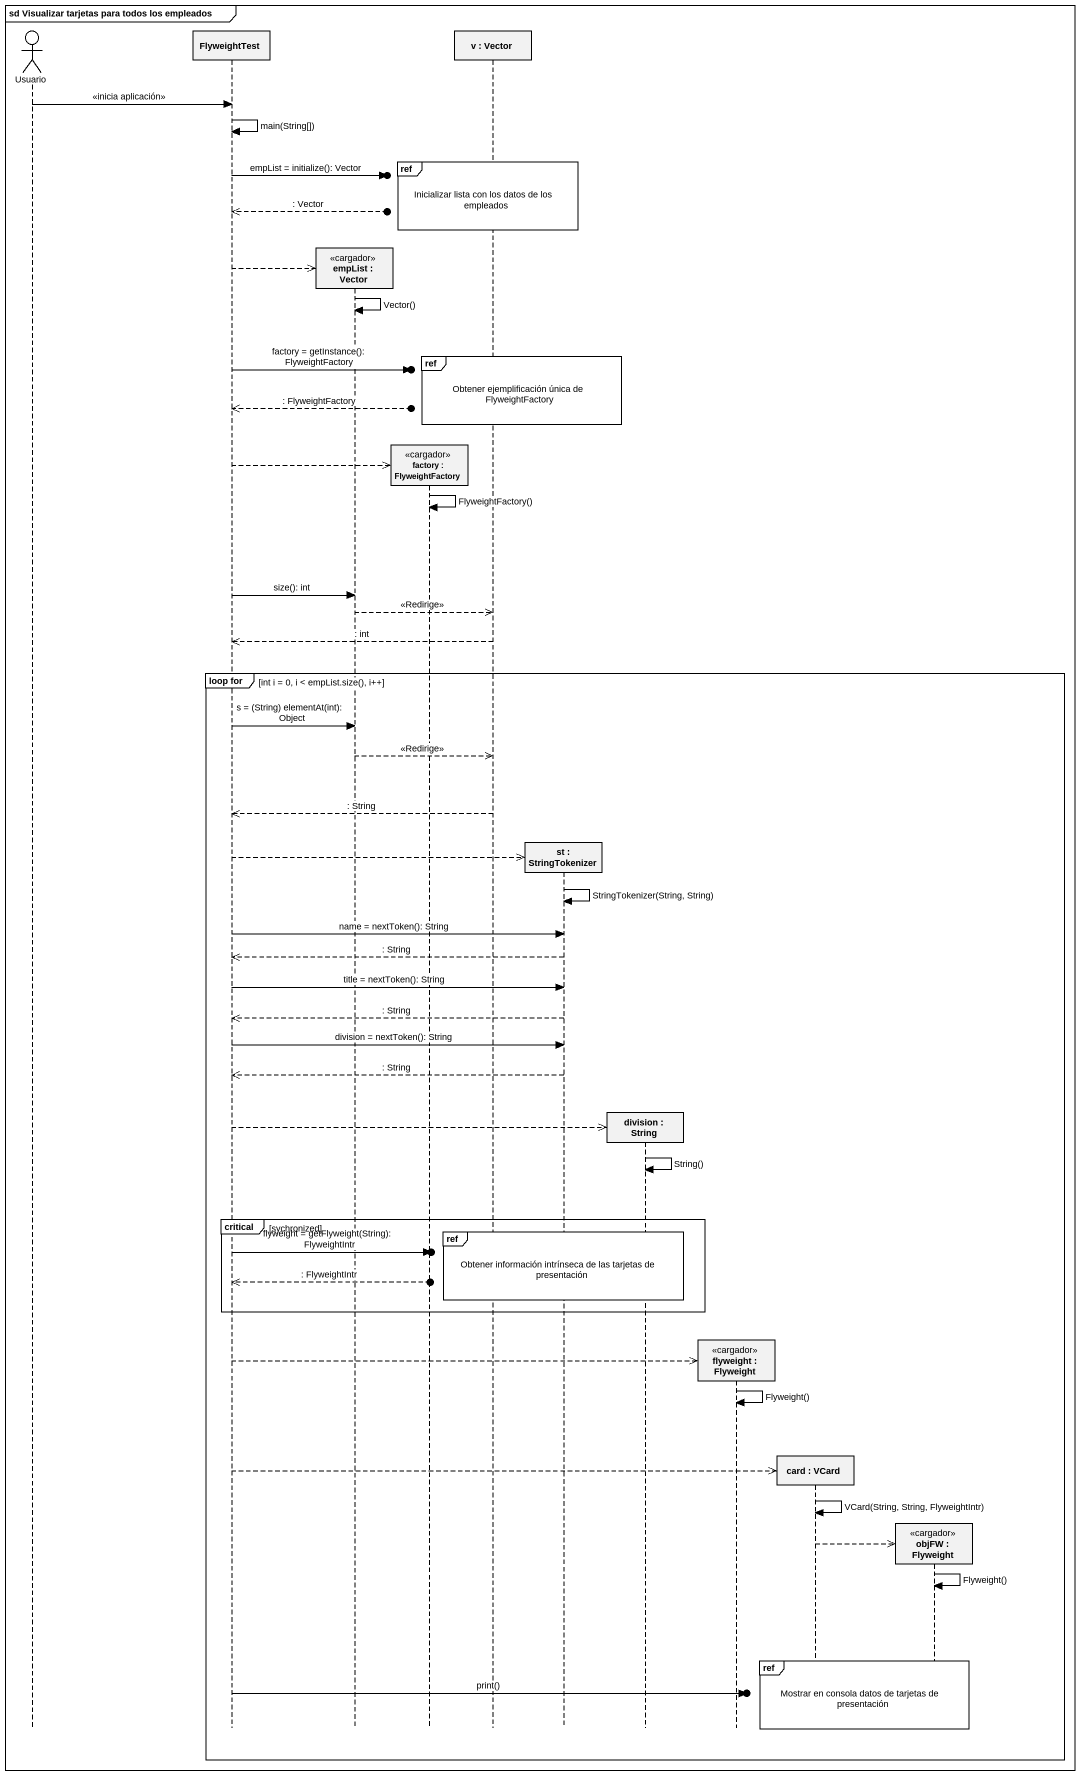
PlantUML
@startuml
mainframe sd Visualizar tarjetas para todos los empleados
hide footbox
actor Usuario
participant FlyweightTest
participant "empList : Vector" as empList <<cargador>>
participant "factory : FlyweightFactory" as factory <<cargador>>
participant "v : Vector" as v
participant "st : StringTokenizer" as st
participant "division : String" as division
participant "flyweight : Flyweight" as flyweight <<cargador>>
participant "card : VCard" as card_
participant "objFW : Flyweight" as objFW <<cargador>>

Usuario -> FlyweightTest : <<inicia aplicación>>
FlyweightTest -> FlyweightTest : main(String[])
ref over factory, v, st : Inicializar lista con los datos de los empleados
FlyweightTest ->o] : empList = initialize(): Vector
FlyweightTest <<--o] : : Vector
FlyweightTest -->> empList **
empList -> empList : Vector()
ref over factory, v, st : Obtener ejemplificación única de FlyweightFactory
FlyweightTest ->o] : factory = getInstance(): FlyweightFactory
FlyweightTest <<--o] : : FlyweightFactory
FlyweightTest -->> factory **
factory -> factory : FlyweightFactory()
FlyweightTest -> empList : size(): int
empList -->> v : <<Redirige>>
v -->> FlyweightTest : : int
group loop for [int i = 0, i < empList.size(), i++]
  FlyweightTest -> empList : s = (String) elementAt(int): Object
  empList -->> v : <<Redirige>>
  v -->> FlyweightTest : : String
  FlyweightTest -->> st **
  st -> st : StringTokenizer(String, String)
  FlyweightTest -> st : name = nextToken(): String
  st -->> FlyweightTest : : String
  FlyweightTest -> st : title = nextToken(): String
  st -->> FlyweightTest : : String
  FlyweightTest -> st : division = nextToken(): String
  st -->> FlyweightTest : : String
  FlyweightTest -->> division **
  division -> division : String()
  critical sychronized
    ref over v, st, division : Obtener información intrínseca de las tarjetas de presentación
    FlyweightTest ->o] : flyweight = getFlyweight(String): FlyweightIntr
    FlyweightTest <<--o] : : FlyweightIntr
  end
  FlyweightTest -->> flyweight **
  flyweight -> flyweight : Flyweight()
  FlyweightTest -->> card_ **
  card_ -> card_ : VCard(String, String, FlyweightIntr)
  card_ -->> objFW **
  objFW -> objFW : Flyweight()
  ref over card_, objFW : Mostrar en consola datos de tarjetas de presentación
  FlyweightTest ->o] : print()
end
@enduml
